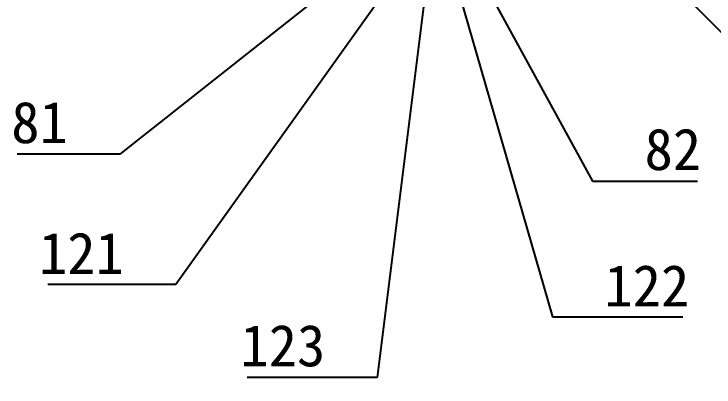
# Model space of a CAD drawing. Header units: millimetres. Extents: x 17 to 508, y 150 to 618.
# Drawn here: x 133.78 to 175.91, y 283.27 to 305.71 of the extents above; entities that cross this region are included whole.
import ezdxf

# ---------------------------------------------------------------- set-up
doc = ezdxf.new("R2010")
doc.units = ezdxf.units.MM
doc.layers.add('gbr-outline-dxf_layer1', color=2, linetype='Continuous')
doc.layers.add('尺寸線', color=3, linetype='Continuous', lineweight=0)
doc.styles.get("Standard").update_dxf_attribs({"font": ''})
doc.styles.get('Standard').set_extended_font_data('SimSun')
doc.dimstyles.new('ISO-25', dxfattribs={"dimtxt": 2.5, "dimasz": 2.5, "dimexe": 1.25, "dimexo": 0.625, "dimtad": 1, "dimtxsty": 'Standard', "dimcen": 2.5, "dimadec": 0, "dimazin": 0, "dimtfac": 1, "dimtmove": 0, "dimatfit": 3, "dimfxl": 1, "dimarcsym": 0})

msp = doc.modelspace()

# ---------------------------------------------------------------- linework, layer by layer
at = {"layer": 'gbr-outline-dxf_layer1', "color": 1, "linetype": 'Continuous'}
msp.add_lwpolyline([(339.137, 352.219), (198.618, 352.219, 0.198916), (197.204, 351.633), (173.521, 327.95, -0.198918), (172.814, 327.657), (156.752, 327.657, 0.414216), (155.752, 326.657), (155.752, 308.657, 0.414364), (156.752, 307.657), (172.913, 307.657, -0.19873), (173.62, 307.364), (197.128, 283.856, 0.198916), (198.543, 283.271), (339.142, 283.271, 0.198917)], format="xyb", dxfattribs=at)

# ---------------------------------------------------------------- texts
at = {"layer": '尺寸線', "color": 1, "char_height": 2.5}
for s, insert, attachment_point in [('81', (137.02, 297.9), 9), ('82', (171.732, 296.283), 7), ('121', (140.389, 290.067), 9), ('122', (169.318, 288.113), 7), ('123', (152.514, 284.473), 9)]:
    msp.add_mtext(s, dxfattribs=dict(at, insert=insert, attachment_point=attachment_point))

# ---------------------------------------------------------------- leaders
at = {"layer": '尺寸線', "color": 1, "annotation_type": 0, "has_hookline": 1}
for points, hookline_direction, text_width in [([(157.554, 311.034), (140.145, 297.275), (137.645, 297.275)], 1, 3.042), ([(160.199, 310.991), (168.607, 295.658), (171.107, 295.658)], 0, 3.181), ([(158.146, 309.904), (143.514, 289.442), (141.014, 289.442)], 1, 4.569), ([(158.865, 309.741), (155.639, 283.848), (153.139, 283.848)], 1, 4.708), ([(159.702, 309.94), (166.193, 287.488), (168.693, 287.488)], 0, 4.708)]:
    msp.add_leader(points, dimstyle='ISO-25', dxfattribs=dict(at, hookline_direction=hookline_direction, text_width=text_width))

doc.saveas('drawing.dxf')
